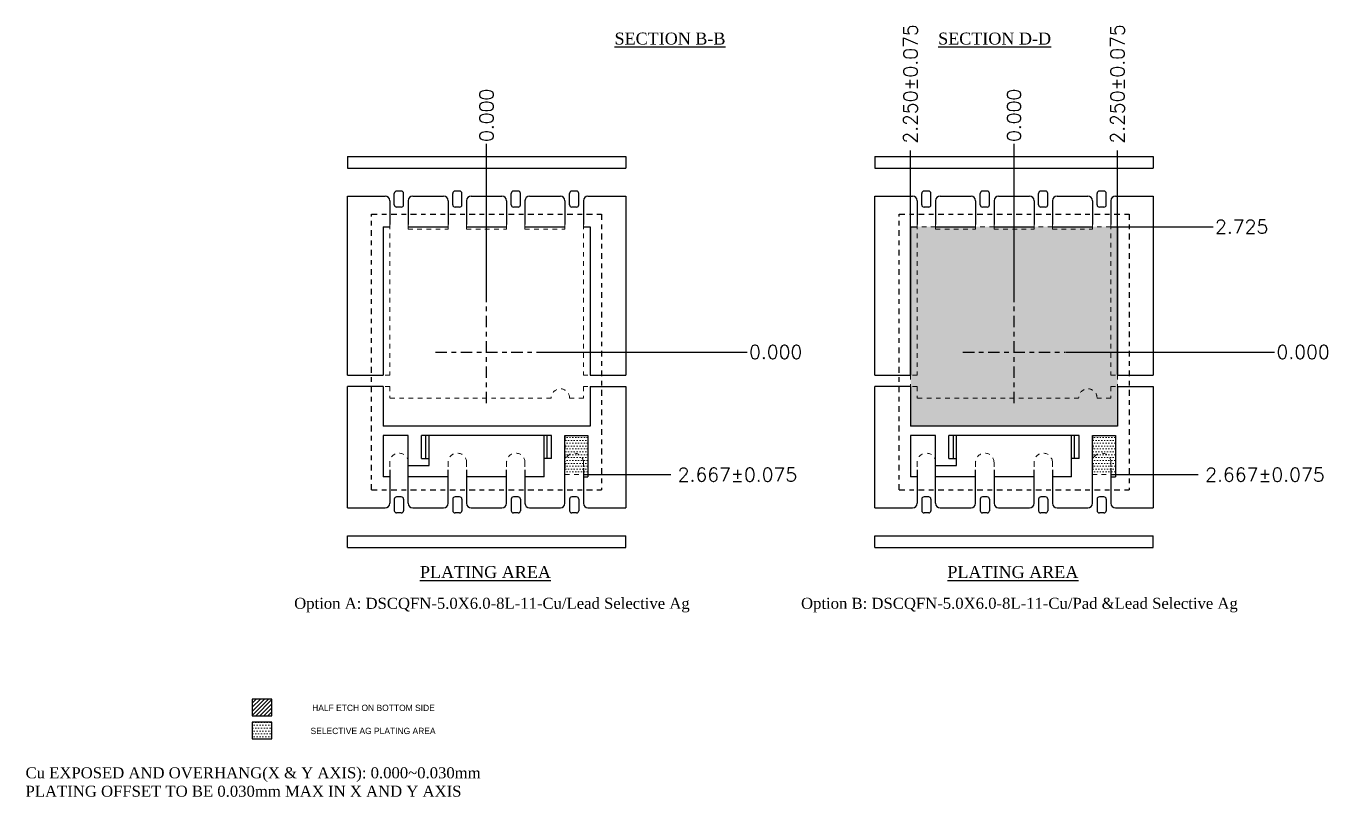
# Model space of a CAD drawing. Header units: inches. Extents: x 60 to 88.3, y -86.4 to -53.4.
# Drawn here: x 59.97 to 88.27, y -86.39 to -69.63 of the extents above; entities that cross this region are included whole.
import ezdxf
from ezdxf.enums import TextEntityAlignment as Align

# ---------------------------------------------------------------- set-up
doc = ezdxf.new("R2010")
doc.units = ezdxf.units.IN
doc.header["$LTSCALE"] = 0.1
doc.header["$MEASUREMENT"] = 0
doc.linetypes.add('CENTER', pattern=[2, 1.25, -0.25, 0.25, -0.25])
doc.linetypes.add('HIDDEN', pattern=[0.375, 0.25, -0.125])
doc.layers.add('1D', color=4, linetype='Continuous', lineweight=9)
doc.layers.add('P-L', color=7, linetype='HIDDEN', lineweight=13)
for name, color, linetype in [('2', 7, 'Continuous'), ('3', 7, 'Continuous'), ('3D', 4, 'Continuous'), ('4D', 4, 'Continuous'), ('PKG-OUT', 3, 'HIDDEN')]:
    doc.layers.add(name, color=color, linetype=linetype)
doc.styles.add('TEXT-1', font='simplex.shx')
doc.dimstyles.new('複本 DM-1-1', dxfattribs={"dimtxt": 0.3, "dimasz": 0.1, "dimexe": 0.025, "dimexo": 0.01, "dimgap": 0.02, "dimtad": 0, "dimdec": 3, "dimzin": 0, "dimdsep": 46, "dimtxsty": 'TEXT-1', "dimcen": 0.04, "dimclrd": 256, "dimclre": 256, "dimclrt": 256, "dimadec": 0, "dimazin": 0, "dimtfac": 1, "dimtdec": 3, "dimtofl": 0, "dimtmove": 0, "dimatfit": 0, "dimfxl": 1, "dimtolj": 1, "dimtzin": 0, "dimarcsym": 0})

# ---------------------------------------------------------------- blocks, each defined once
blk = doc.blocks.new('*D38')
at = {"layer": '1D', "lineweight": -2, "transparency": 16777216}
blk.add_line((-1545.351, 503.64), (-1545.351, 507.044), dxfattribs=at)
at = {"layer": 'Defpoints', "color": 0, "transparency": 16777216}
for p in [(-1545.351, 507.044), (-1545.351, 503.63), (-1545.351, 502.517)]:
    blk.add_point(p, dxfattribs=at)
at = {"layer": '1D', "transparency": 16777216, "insert": (-1545.351, 507.664), "char_height": 0.3, "attachment_point": 5, "rotation": 90, "style": 'TEXT-1'}
blk.add_mtext('\\A1;0.000', dxfattribs=at)
blk = doc.blocks.new('*D4')
at = {"layer": '1D', "lineweight": -2, "transparency": 16777216}
blk.add_line((-1544.228, 502.517), (-1539.686, 502.517), dxfattribs=at)
at = {"layer": 'Defpoints', "color": 0, "transparency": 16777216}
for p in [(-1545.351, 502.517), (-1544.238, 502.517), (-1539.686, 502.517)]:
    blk.add_point(p, dxfattribs=at)
at = {"layer": '1D', "transparency": 16777216, "insert": (-1539.066, 502.517), "char_height": 0.3, "attachment_point": 5, "style": 'TEXT-1'}
blk.add_mtext('\\A1;0.000', dxfattribs=at)
blk = doc.blocks.new('*D5')
at = {"layer": '1D', "lineweight": -2, "transparency": 16777216}
for p, q in [((-1543.236, 499.851), (-1541.746, 499.851)), ((-1541.746, 499.851), (-1541.546, 499.851)), ((-1541.546, 499.851), (-1541.346, 499.851))]:
    blk.add_line(p, q, dxfattribs=at)
at = {"layer": 'Defpoints', "color": 0, "transparency": 16777216}
for p in [(-1545.351, 502.517), (-1543.246, 499.851), (-1541.346, 499.851)]:
    blk.add_point(p, dxfattribs=at)
at = {"layer": '1D', "transparency": 16777216, "insert": (-1539.897, 499.851), "char_height": 0.3, "attachment_point": 5, "style": 'TEXT-1'}
blk.add_mtext('\\A1;2.667%%p0.075', dxfattribs=at)
blk = doc.blocks.new('*D52')
at = {"layer": '1D', "lineweight": -2, "transparency": 16777216}
blk.add_line((-1533.885, 503.64), (-1533.885, 507.044), dxfattribs=at)
at = {"layer": 'Defpoints', "color": 0, "transparency": 16777216}
for p in [(-1533.885, 507.044), (-1533.885, 503.63), (-1533.885, 502.517)]:
    blk.add_point(p, dxfattribs=at)
at = {"layer": '1D', "transparency": 16777216, "insert": (-1533.885, 507.664), "char_height": 0.3, "attachment_point": 5, "rotation": 90, "style": 'TEXT-1'}
blk.add_mtext('\\A1;0.000', dxfattribs=at)
blk = doc.blocks.new('*D6')
at = {"layer": '1D', "lineweight": -2, "transparency": 16777216}
blk.add_line((-1532.762, 502.517), (-1528.22, 502.517), dxfattribs=at)
at = {"layer": 'Defpoints', "color": 0, "transparency": 16777216}
for p in [(-1533.885, 502.517), (-1532.772, 502.517), (-1528.22, 502.517)]:
    blk.add_point(p, dxfattribs=at)
at = {"layer": '1D', "transparency": 16777216, "insert": (-1527.6, 502.517), "char_height": 0.3, "attachment_point": 5, "style": 'TEXT-1'}
blk.add_mtext('\\A1;0.000', dxfattribs=at)
blk = doc.blocks.new('*D7')
at = {"layer": '1D', "lineweight": -2, "transparency": 16777216}
for p, q in [((-1531.77, 499.851), (-1530.28, 499.851)), ((-1530.28, 499.851), (-1530.08, 499.851)), ((-1530.08, 499.851), (-1529.88, 499.851))]:
    blk.add_line(p, q, dxfattribs=at)
at = {"layer": 'Defpoints', "color": 0, "transparency": 16777216}
for p in [(-1533.885, 502.517), (-1531.78, 499.851), (-1529.88, 499.851)]:
    blk.add_point(p, dxfattribs=at)
at = {"layer": '1D', "transparency": 16777216, "insert": (-1528.431, 499.851), "char_height": 0.3, "attachment_point": 5, "style": 'TEXT-1'}
blk.add_mtext('\\A1;2.667%%p0.075', dxfattribs=at)
blk = doc.blocks.new('*D8')
at = {"layer": '1D', "lineweight": -2, "transparency": 16777216}
blk.add_line((-1531.77, 505.242), (-1529.557, 505.242), dxfattribs=at)
at = {"layer": 'Defpoints', "color": 0, "transparency": 16777216}
for p in [(-1531.78, 505.242), (-1529.557, 505.242), (-1533.885, 502.517)]:
    blk.add_point(p, dxfattribs=at)
at = {"layer": '1D', "transparency": 16777216, "insert": (-1528.937, 505.242), "char_height": 0.3, "attachment_point": 5, "style": 'TEXT-1'}
blk.add_mtext('\\A1;2.725', dxfattribs=at)
blk = doc.blocks.new('*D53')
at = {"layer": '1D', "lineweight": -2, "transparency": 16777216}
blk.add_line((-1536.135, 502.027), (-1536.135, 506.897), dxfattribs=at)
at = {"layer": 'Defpoints', "color": 0, "transparency": 16777216}
for p in [(-1536.135, 506.897), (-1533.885, 502.517), (-1536.135, 502.017)]:
    blk.add_point(p, dxfattribs=at)
at = {"layer": '1D', "transparency": 16777216, "insert": (-1536.135, 508.346), "char_height": 0.3, "attachment_point": 5, "rotation": 90, "style": 'TEXT-1'}
blk.add_mtext('\\A1;2.250%%p0.075', dxfattribs=at)
blk = doc.blocks.new('*D9')
at = {"layer": '1D', "lineweight": -2, "transparency": 16777216}
blk.add_line((-1531.635, 502.027), (-1531.635, 506.897), dxfattribs=at)
at = {"layer": 'Defpoints', "color": 0, "transparency": 16777216}
for p in [(-1531.635, 506.897), (-1533.885, 502.517), (-1531.635, 502.017)]:
    blk.add_point(p, dxfattribs=at)
at = {"layer": '1D', "transparency": 16777216, "insert": (-1531.635, 508.346), "char_height": 0.3, "attachment_point": 5, "rotation": 90, "style": 'TEXT-1'}
blk.add_mtext('\\A1;2.250%%p0.075', dxfattribs=at)

msp = doc.modelspace()

# ---------------------------------------------------------------- hatches: boundary and pattern name
at = {"layer": '1D'}
h = msp.add_hatch(dxfattribs=at)
h.set_pattern_fill('DOTS', color=256, style=0)
h.set_pattern_definition([(0, (-2597.229335, 158.90807), (0.03125, 0.0625), [0, -0.0625])])
h.paths.add_polyline_path([(79.3441, -73.9897), (79.1991, -73.9897), (79.1991, -77.2147), (79.3441, -77.2147)], flags=17)
h.paths.add_polyline_path([(83.5541, -73.9897), (83.1541, -73.9897), (83.1541, -74.0397), (82.2841, -74.0397), (82.2841, -73.9897), (81.8841, -73.9897), (81.8841, -74.0397), (81.0141, -74.0397), (81.0141, -73.9897), (80.6141, -73.9897), (80.6141, -74.0397), (79.7441, -74.0397), (79.7441, -73.9897), (79.3441, -73.9897), (79.3441, -77.2147), (79.1991, -77.2147), (79.1991, -77.4647), (79.3441, -77.4647), (79.3441, -77.7147), (82.8541, -77.7147, -1.0000365), (83.2541, -77.7147), (83.5541, -77.7147), (83.5541, -77.4647), (83.6991, -77.4647), (83.6991, -77.2147), (83.5541, -77.2147)])
h.paths.add_polyline_path([(80.6141, -73.9897), (79.7441, -73.9897), (79.7441, -74.0397), (80.6141, -74.0397)], flags=17)
h.paths.add_polyline_path([(81.8841, -73.9897), (81.0141, -73.9897), (81.0141, -74.0397), (81.8841, -74.0397)], flags=17)
h.paths.add_polyline_path([(83.1541, -73.9897), (82.2841, -73.9897), (82.2841, -74.0397), (83.1541, -74.0397)])
h.paths.add_polyline_path([(83.6991, -73.9897), (83.5541, -73.9897), (83.5541, -77.2147), (83.6991, -77.2147), (83.6991, -77.2147)])
h.paths.add_polyline_path([(83.6991, -77.4647), (83.5541, -77.4647), (83.5541, -77.7147), (83.2541, -77.7147, 1.0000365), (82.8541, -77.7147), (79.3441, -77.7147), (79.3441, -77.4647), (79.1991, -77.4647), (79.1991, -78.3297), (83.6991, -78.3297)])
h = msp.add_hatch(dxfattribs=at)
h.set_pattern_fill('DOTS', color=256, style=0)
h.set_pattern_definition([(0, (-2601.26571, 160.05184), (0.03125, 0.0625), [0, -0.0625])])
h.paths.add_polyline_path([(72.088, -79.1147), (72.088, -79.2436), (72.088, -79.3814), (72.188, -79.3814), (72.188, -78.5298), (71.688, -78.5298), (71.688, -79.1147, -1)])
h.paths.add_polyline_path([(71.688, -79.1147), (71.688, -79.3814), (72.088, -79.3814), (72.088, -79.2436), (72.088, -79.1147, 1)], flags=17)
h = msp.add_hatch(dxfattribs=at)
h.set_pattern_fill('DOTS', color=256, style=0)
h.set_pattern_definition([(0, (-2589.799546, 160.05184), (0.03125, 0.0625), [0, -0.0625])])
h.paths.add_polyline_path([(83.5541, -79.1147), (83.5541, -79.2436), (83.5541, -79.3814), (83.6541, -79.3814), (83.6541, -78.5298), (83.1541, -78.5298), (83.1541, -79.1147, -1)])
h.paths.add_polyline_path([(83.1541, -79.1147), (83.1541, -79.3814), (83.5541, -79.3814), (83.5541, -79.2436), (83.5541, -79.1147, 1)], flags=17)
at = {"layer": '1D', "lineweight": 5}
h = msp.add_hatch(dxfattribs=at)
h.set_pattern_fill('ANSI31', color=256, scale=0.5, style=0)
h.set_pattern_definition([(45, (70.465194, -77.270784), (-0.04419417, 0.04419417), [])])
h.paths.add_polyline_path([(65.3182, -84.2615), (64.8871, -84.2615), (64.8871, -84.6279), (65.3182, -84.6279)])
at = {"layer": '1D'}
h = msp.add_hatch(dxfattribs=at)
h.set_pattern_fill('DOTS', color=256, style=0)
h.set_pattern_definition([(0, (70.465194, -74.768966), (0.03125, 0.0625), [0, -0.0625])])
h.paths.add_polyline_path([(65.3182, -84.7624), (64.8871, -84.7624), (64.8871, -85.1288), (65.3182, -85.1288)])

# ---------------------------------------------------------------- linework, layer by layer
at = {"layer": '2'}
for p, q in [((64.8871, -84.2615), (64.8871, -84.6279)), ((65.3182, -84.2615), (64.8871, -84.2615)), ((65.3182, -84.6279), (65.3182, -84.2615)), ((64.8871, -84.6279), (65.3182, -84.6279)), ((64.8871, -84.7624), (64.8871, -85.1288)), ((65.3182, -84.7624), (64.8871, -84.7624)), ((65.3182, -85.1288), (65.3182, -84.7624)), ((64.8871, -85.1288), (65.3182, -85.1288))]:
    msp.add_line(p, q, dxfattribs=at)
at = {"layer": '3'}
for p, q in [((66.958, -72.4647), (73.008, -72.4647)), ((66.958, -72.4647), (66.958, -72.7147)), ((66.958, -72.7147), (73.008, -72.7147)), ((73.008, -72.4647), (73.008, -72.7147)), ((78.4241, -72.4647), (84.4741, -72.4647)), ((78.4241, -72.4647), (78.4241, -72.7147)), ((78.4241, -72.7147), (84.4741, -72.7147)), ((84.4741, -72.4647), (84.4741, -72.7147)), ((67.978, -73.5147), (67.978, -73.2647)), ((68.128, -73.2147), (68.028, -73.2147)), ((68.178, -73.5147), (68.178, -73.2647)), ((69.248, -73.5147), (69.248, -73.2647)), ((69.398, -73.2147), (69.298, -73.2147)), ((69.448, -73.5147), (69.448, -73.2647)), ((70.518, -73.5147), (70.518, -73.2647)), ((70.668, -73.2147), (70.568, -73.2147)), ((70.718, -73.5147), (70.718, -73.2647)), ((71.788, -73.5147), (71.788, -73.2647)), ((71.938, -73.2147), (71.838, -73.2147)), ((71.988, -73.5147), (71.988, -73.2647)), ((79.4441, -73.5147), (79.4441, -73.2647)), ((79.5941, -73.2147), (79.4941, -73.2147)), ((79.6441, -73.5147), (79.6441, -73.2647)), ((80.7141, -73.5147), (80.7141, -73.2647)), ((80.8641, -73.2147), (80.7641, -73.2147)), ((80.9141, -73.5147), (80.9141, -73.2647)), ((81.9841, -73.5147), (81.9841, -73.2647)), ((82.1341, -73.2147), (82.0341, -73.2147)), ((82.1841, -73.5147), (82.1841, -73.2647)), ((83.2541, -73.5147), (83.2541, -73.2647)), ((83.4041, -73.2147), (83.3041, -73.2147)), ((83.4541, -73.5147), (83.4541, -73.2647)), ((66.958, -77.2147), (66.958, -73.3247)), ((66.958, -73.3247), (67.778, -73.3247)), ((67.878, -73.4247), (67.878, -73.9397)), ((68.128, -73.5647), (68.028, -73.5647)), ((68.278, -73.4247), (68.278, -73.9397)), ((68.378, -73.3247), (69.048, -73.3247)), ((69.148, -73.4247), (69.148, -73.9397)), ((69.398, -73.5647), (69.298, -73.5647)), ((69.548, -73.4247), (69.548, -73.9397)), ((69.648, -73.3247), (70.318, -73.3247)), ((70.418, -73.4247), (70.418, -73.9397)), ((70.668, -73.5647), (70.568, -73.5647)), ((70.818, -73.4247), (70.818, -73.9397)), ((70.918, -73.3247), (71.588, -73.3247)), ((71.688, -73.4247), (71.688, -73.9397)), ((71.938, -73.5647), (71.838, -73.5647)), ((72.088, -73.4247), (72.088, -73.9397)), ((72.188, -73.3247), (73.008, -73.3247)), ((73.008, -73.3247), (73.008, -77.2147)), ((78.4241, -77.2147), (78.4241, -73.3247)), ((78.4241, -73.3247), (79.2441, -73.3247)), ((79.3441, -73.4247), (79.3441, -73.9397)), ((79.5941, -73.5647), (79.4941, -73.5647)), ((79.7441, -73.4247), (79.7441, -73.9397)), ((79.8441, -73.3247), (80.5141, -73.3247)), ((80.6141, -73.4247), (80.6141, -73.9397)), ((80.8641, -73.5647), (80.7641, -73.5647)), ((81.0141, -73.4247), (81.0141, -73.9397)), ((81.1141, -73.3247), (81.7841, -73.3247)), ((81.8841, -73.4247), (81.8841, -73.9397)), ((82.1341, -73.5647), (82.0341, -73.5647)), ((82.2841, -73.4247), (82.2841, -73.9397)), ((82.3841, -73.3247), (83.0541, -73.3247)), ((83.1541, -73.4247), (83.1541, -73.9397)), ((83.4041, -73.5647), (83.3041, -73.5647)), ((83.5541, -73.4247), (83.5541, -73.9397)), ((83.6541, -73.3247), (84.4741, -73.3247)), ((84.4741, -73.3247), (84.4741, -77.2147)), ((67.733, -73.9897), (67.733, -77.2147)), ((67.733, -73.9897), (67.878, -73.9897)), ((68.278, -73.9897), (69.148, -73.9897)), ((69.548, -73.9897), (70.418, -73.9897)), ((70.818, -73.9897), (71.688, -73.9897)), ((72.088, -73.9897), (72.233, -73.9897)), ((72.233, -73.9897), (72.233, -77.2147)), ((79.1991, -73.9897), (79.1991, -77.2147)), ((79.1991, -73.9897), (79.3441, -73.9897)), ((79.7441, -73.9897), (80.6141, -73.9897)), ((81.0141, -73.9897), (81.8841, -73.9897)), ((82.2841, -73.9897), (83.1541, -73.9897)), ((83.5541, -73.9897), (83.6991, -73.9897)), ((83.6991, -73.9897), (83.6991, -77.2147)), ((66.958, -77.2147), (67.733, -77.2147)), ((72.233, -77.2147), (73.008, -77.2147)), ((78.4241, -77.2147), (79.1991, -77.2147)), ((83.6991, -77.2147), (84.4741, -77.2147)), ((66.958, -80.1047), (66.958, -77.4647)), ((67.733, -77.4647), (66.958, -77.4647)), ((67.733, -77.4647), (67.733, -78.3297)), ((72.233, -77.4647), (73.008, -77.4647)), ((72.233, -77.4647), (72.233, -78.3297)), ((73.008, -77.4647), (73.008, -80.1047)), ((78.4241, -80.1047), (78.4241, -77.4647)), ((79.1991, -77.4647), (78.4241, -77.4647)), ((79.1991, -77.4647), (79.1991, -78.3297)), ((83.6991, -77.4647), (84.4741, -77.4647)), ((83.6991, -77.4647), (83.6991, -78.3297)), ((84.4741, -77.4647), (84.4741, -80.1047)), ((72.233, -78.3297), (67.733, -78.3297)), ((83.6991, -78.3297), (79.1991, -78.3297)), ((68.278, -78.5298), (67.733, -78.5298)), ((67.733, -78.5298), (67.733, -79.4298)), ((68.278, -80.0047), (68.278, -78.5298)), ((71.398, -78.5298), (68.5679, -78.5298)), ((68.5679, -79.0298), (68.5679, -78.5298)), ((68.666, -79.0298), (68.666, -78.5298)), ((68.733, -79.1798), (68.733, -78.5298)), ((71.233, -79.4298), (71.233, -78.5298)), ((71.3, -79.0298), (71.3, -78.5298)), ((71.398, -79.0298), (71.398, -78.5298)), ((71.688, -78.5298), (72.188, -78.5298)), ((71.688, -80.0047), (71.688, -78.5298)), ((71.688, -80.0047), (71.688, -78.5298)), ((71.688, -78.5298), (72.188, -78.5298)), ((72.188, -78.5298), (72.188, -79.2798)), ((72.188, -78.5298), (72.188, -79.4298)), ((79.7441, -78.5298), (79.1991, -78.5298)), ((79.1991, -78.5298), (79.1991, -79.4298)), ((79.7441, -80.0047), (79.7441, -78.5298)), ((82.8642, -78.5298), (80.0341, -78.5298)), ((80.0341, -79.0298), (80.0341, -78.5298)), ((80.1321, -79.0298), (80.1321, -78.5298)), ((80.1991, -79.1798), (80.1991, -78.5298)), ((82.6991, -79.4298), (82.6991, -78.5298)), ((82.7661, -79.0298), (82.7661, -78.5298)), ((82.8642, -79.0298), (82.8642, -78.5298)), ((83.1541, -78.5298), (83.6541, -78.5298)), ((83.1541, -80.0047), (83.1541, -78.5298)), ((83.1541, -80.0047), (83.1541, -78.5298)), ((83.1541, -78.5298), (83.6541, -78.5298)), ((83.6541, -78.5298), (83.6541, -79.2798)), ((83.6541, -78.5298), (83.6541, -79.4298)), ((68.278, -79.1798), (68.733, -79.1798)), ((68.5679, -79.0298), (68.733, -79.0298)), ((71.398, -79.0298), (71.233, -79.0298)), ((72.088, -79.2436), (72.088, -80.0047)), ((79.7441, -79.1798), (80.1991, -79.1798)), ((80.0341, -79.0298), (80.1991, -79.0298)), ((82.8642, -79.0298), (82.6991, -79.0298)), ((83.5541, -79.2436), (83.5541, -80.0047)), ((67.878, -79.4298), (67.733, -79.4298)), ((67.878, -79.2798), (67.878, -80.0047)), ((68.278, -80.0047), (68.278, -79.2798)), ((69.148, -79.4298), (68.278, -79.4298)), ((69.148, -80.0047), (69.148, -79.2798)), ((69.548, -79.2798), (69.548, -80.0047)), ((70.418, -79.4298), (69.548, -79.4298)), ((70.418, -80.0047), (70.418, -79.2798)), ((70.818, -79.2798), (70.818, -80.0047)), ((71.233, -79.4298), (70.818, -79.4298)), ((72.088, -79.4298), (72.188, -79.4298)), ((79.3441, -79.4298), (79.1991, -79.4298)), ((79.3441, -79.2798), (79.3441, -80.0047)), ((79.7441, -80.0047), (79.7441, -79.2798)), ((80.6141, -79.4298), (79.7441, -79.4298)), ((80.6141, -80.0047), (80.6141, -79.2798)), ((81.0141, -79.2798), (81.0141, -80.0047)), ((81.8841, -79.4298), (81.0141, -79.4298)), ((81.8841, -80.0047), (81.8841, -79.2798)), ((82.2841, -79.2798), (82.2841, -80.0047)), ((82.6991, -79.4298), (82.2841, -79.4298)), ((83.5541, -79.4298), (83.6541, -79.4298)), ((67.978, -79.9147), (67.978, -80.1647)), ((68.128, -79.8647), (68.028, -79.8647)), ((68.178, -79.9147), (68.178, -80.1647)), ((69.248, -79.9147), (69.248, -80.1647)), ((69.398, -79.8647), (69.298, -79.8647)), ((69.448, -79.9147), (69.448, -80.1647)), ((70.518, -79.9147), (70.518, -80.1647)), ((70.668, -79.8647), (70.568, -79.8647)), ((70.718, -79.9147), (70.718, -80.1647)), ((71.788, -79.9147), (71.788, -80.1647)), ((71.938, -79.8647), (71.838, -79.8647)), ((71.988, -79.9147), (71.988, -80.1647)), ((79.4441, -79.9147), (79.4441, -80.1647)), ((79.5941, -79.8647), (79.4941, -79.8647)), ((79.6441, -79.9147), (79.6441, -80.1647)), ((80.7141, -79.9147), (80.7141, -80.1647)), ((80.8641, -79.8647), (80.7641, -79.8647)), ((80.9141, -79.9147), (80.9141, -80.1647)), ((81.9841, -79.9147), (81.9841, -80.1647)), ((82.1341, -79.8647), (82.0341, -79.8647)), ((82.1841, -79.9147), (82.1841, -80.1647)), ((83.2541, -79.9147), (83.2541, -80.1647)), ((83.4041, -79.8647), (83.3041, -79.8647)), ((83.4541, -79.9147), (83.4541, -80.1647)), ((66.958, -80.1047), (67.778, -80.1047)), ((68.128, -80.2147), (68.028, -80.2147)), ((68.378, -80.1047), (69.048, -80.1047)), ((69.398, -80.2147), (69.298, -80.2147)), ((69.648, -80.1047), (70.318, -80.1047)), ((70.668, -80.2147), (70.568, -80.2147)), ((70.918, -80.1047), (71.588, -80.1047)), ((71.938, -80.2147), (71.838, -80.2147)), ((72.188, -80.1047), (73.008, -80.1047)), ((78.4241, -80.1047), (79.2441, -80.1047)), ((79.5941, -80.2147), (79.4941, -80.2147)), ((79.8441, -80.1047), (80.5141, -80.1047)), ((80.8641, -80.2147), (80.7641, -80.2147)), ((81.1141, -80.1047), (81.7841, -80.1047)), ((82.1341, -80.2147), (82.0341, -80.2147)), ((82.3841, -80.1047), (83.0541, -80.1047)), ((83.4041, -80.2147), (83.3041, -80.2147)), ((83.6541, -80.1047), (84.4741, -80.1047)), ((66.958, -80.7147), (73.008, -80.7147)), ((66.958, -80.9647), (66.958, -80.7147)), ((73.008, -80.9647), (73.008, -80.7147)), ((78.4241, -80.7147), (84.4741, -80.7147)), ((78.4241, -80.9647), (78.4241, -80.7147)), ((84.4741, -80.9647), (84.4741, -80.7147)), ((66.958, -80.9647), (73.008, -80.9647)), ((78.4241, -80.9647), (84.4741, -80.9647))]:
    msp.add_line(p, q, dxfattribs=at)
for centre, radius, start, end in [((68.028, -73.2647), 0.05, 90, 180), ((68.128, -73.2647), 0.05, 0, 90), ((69.298, -73.2647), 0.05, 90, 180), ((69.398, -73.2647), 0.05, 0, 90), ((70.568, -73.2647), 0.05, 90, 180), ((70.668, -73.2647), 0.05, 0, 90), ((71.838, -73.2647), 0.05, 90, 180), ((71.938, -73.2647), 0.05, 0, 90), ((79.4941, -73.2647), 0.05, 90, 180), ((79.5941, -73.2647), 0.05, 0, 90), ((80.7641, -73.2647), 0.05, 90, 180), ((80.8641, -73.2647), 0.05, 0, 90), ((82.0341, -73.2647), 0.05, 90, 180), ((82.1341, -73.2647), 0.05, 0, 90), ((83.3041, -73.2647), 0.05, 90, 180), ((83.4041, -73.2647), 0.05, 0, 90), ((67.778, -73.4247), 0.1, 0, 90), ((68.028, -73.5147), 0.05, 180, 270), ((68.128, -73.5147), 0.05, 270, 0), ((68.378, -73.4247), 0.1, 90, 180), ((69.048, -73.4247), 0.1, 0, 90), ((69.298, -73.5147), 0.05, 180, 270), ((69.398, -73.5147), 0.05, 270, 0), ((69.648, -73.4247), 0.1, 90, 180), ((70.318, -73.4247), 0.1, 0, 90), ((70.568, -73.5147), 0.05, 180, 270), ((70.668, -73.5147), 0.05, 270, 0), ((70.918, -73.4247), 0.1, 90, 180), ((71.588, -73.4247), 0.1, 0.00002, 90), ((71.838, -73.5147), 0.05, 180, 270), ((71.938, -73.5147), 0.05, 270, 0), ((72.188, -73.4247), 0.1, 90, 180), ((79.2441, -73.4247), 0.1, 0, 90), ((79.4941, -73.5147), 0.05, 180, 270), ((79.5941, -73.5147), 0.05, 270, 0), ((79.8441, -73.4247), 0.1, 90, 180), ((80.5141, -73.4247), 0.1, 0, 90), ((80.7641, -73.5147), 0.05, 180, 270), ((80.8641, -73.5147), 0.05, 270, 0), ((81.1141, -73.4247), 0.1, 90, 180), ((81.7841, -73.4247), 0.1, 0, 90), ((82.0341, -73.5147), 0.05, 180, 270), ((82.1341, -73.5147), 0.05, 270, 0), ((82.3841, -73.4247), 0.1, 90, 180), ((83.0541, -73.4247), 0.1, 0.00002, 90), ((83.3041, -73.5147), 0.05, 180, 270), ((83.4041, -73.5147), 0.05, 270, 0), ((83.6541, -73.4247), 0.1, 90, 180), ((67.778, -80.0047), 0.1, 270, 0), ((68.028, -79.9147), 0.05, 90, 180), ((68.128, -79.9147), 0.05, 0, 90), ((68.378, -80.0047), 0.1, 180, 270), ((69.048, -80.0047), 0.1, 270, 0), ((69.298, -79.9147), 0.05, 90, 180), ((69.398, -79.9147), 0.05, 0, 90), ((69.648, -80.0047), 0.1, 180, 270), ((70.318, -80.0047), 0.1, 270, 360), ((70.568, -79.9147), 0.05, 90, 180), ((70.668, -79.9147), 0.05, 0, 90), ((70.918, -80.0047), 0.1, 180, 270), ((71.588, -80.0047), 0.1, 270, 0), ((71.838, -79.9147), 0.05, 90, 180), ((71.938, -79.9147), 0.05, 0, 90), ((72.188, -80.0047), 0.1, 180, 270), ((79.2441, -80.0047), 0.1, 270, 0), ((79.4941, -79.9147), 0.05, 90, 180), ((79.5941, -79.9147), 0.05, 0, 90), ((79.8441, -80.0047), 0.1, 180, 270), ((80.5141, -80.0047), 0.1, 270, 0), ((80.7641, -79.9147), 0.05, 90, 180), ((80.8641, -79.9147), 0.05, 0, 90), ((81.1141, -80.0047), 0.1, 180, 270), ((81.7841, -80.0047), 0.1, 270, 360), ((82.0341, -79.9147), 0.05, 90, 180), ((82.1341, -79.9147), 0.05, 0, 90), ((82.3841, -80.0047), 0.1, 180, 270), ((83.0541, -80.0047), 0.1, 270, 0), ((83.3041, -79.9147), 0.05, 90, 180), ((83.4041, -79.9147), 0.05, 0, 90), ((83.6541, -80.0047), 0.1, 180, 270), ((68.028, -80.1647), 0.05, 180, 270), ((68.128, -80.1647), 0.05, 270, 0), ((69.298, -80.1647), 0.05, 180, 270), ((69.398, -80.1647), 0.05, 270, 0), ((70.568, -80.1647), 0.05, 180, 270), ((70.668, -80.1647), 0.05, 270, 0), ((71.838, -80.1647), 0.05, 180, 270), ((71.938, -80.1647), 0.05, 270, 0), ((79.4941, -80.1647), 0.05, 180, 270), ((79.5941, -80.1647), 0.05, 270, 0), ((80.7641, -80.1647), 0.05, 180, 270), ((80.8641, -80.1647), 0.05, 270, 0), ((82.0341, -80.1647), 0.05, 180, 270), ((82.1341, -80.1647), 0.05, 270, 0), ((83.3041, -80.1647), 0.05, 180, 270), ((83.4041, -80.1647), 0.05, 270, 0)]:
    msp.add_arc(centre, radius, start, end, dxfattribs=at)
at = {"layer": '3D', "color": 2, "linetype": 'CENTER'}
for p, q in [((67.483, -79.7147), (67.483, -73.7147)), ((67.483, -73.7147), (72.483, -73.7147)), ((72.483, -73.7147), (72.483, -79.7147)), ((78.9491, -79.7147), (78.9491, -73.7147)), ((78.9491, -73.7147), (83.9491, -73.7147)), ((83.9491, -73.7147), (83.9491, -79.7147)), ((67.483, -79.7147), (72.483, -79.7147)), ((78.9491, -79.7147), (83.9491, -79.7147))]:
    msp.add_line(p, q, dxfattribs=at)
at = {"layer": '3D', "color": 1, "linetype": 'CENTER', "ltscale": 2}
for p, q in [((69.983, -77.8275), (69.983, -75.6019)), ((81.4491, -77.8275), (81.4491, -75.6019)), ((68.8702, -76.7147), (71.0957, -76.7147)), ((80.3364, -76.7147), (82.5619, -76.7147))]:
    msp.add_line(p, q, dxfattribs=at)
at = {"layer": 'P-L', "ltscale": 4}
for p, q in [((67.878, -73.9397), (67.878, -77.2147)), ((68.278, -73.9397), (68.278, -74.0397)), ((68.278, -74.0397), (69.148, -74.0397)), ((69.148, -73.9397), (69.148, -74.0397)), ((69.548, -73.9397), (69.548, -74.0397)), ((69.548, -74.0397), (70.418, -74.0397)), ((70.418, -73.9397), (70.418, -74.0397)), ((70.818, -73.9397), (70.818, -74.0397)), ((70.818, -74.0397), (71.688, -74.0397)), ((71.688, -73.9397), (71.688, -74.0397)), ((72.088, -73.9397), (72.088, -77.2147)), ((79.3441, -73.9397), (79.3441, -77.2147)), ((79.7441, -73.9397), (79.7441, -74.0397)), ((79.7441, -74.0397), (80.6141, -74.0397)), ((80.6141, -73.9397), (80.6141, -74.0397)), ((81.0141, -73.9397), (81.0141, -74.0397)), ((81.0141, -74.0397), (81.8841, -74.0397)), ((81.8841, -73.9397), (81.8841, -74.0397)), ((82.2841, -73.9397), (82.2841, -74.0397)), ((82.2841, -74.0397), (83.1541, -74.0397)), ((83.1541, -73.9397), (83.1541, -74.0397)), ((83.5541, -73.9397), (83.5541, -77.2147)), ((67.878, -77.2147), (67.733, -77.2147)), ((72.088, -77.2147), (72.233, -77.2147)), ((79.3441, -77.2147), (79.1991, -77.2147)), ((83.5541, -77.2147), (83.6991, -77.2147)), ((67.878, -77.4647), (67.733, -77.4647)), ((67.878, -77.4647), (67.878, -77.7147)), ((72.088, -77.4647), (72.233, -77.4647)), ((72.088, -77.4647), (72.088, -77.7147)), ((79.3441, -77.4647), (79.1991, -77.4647)), ((79.3441, -77.4647), (79.3441, -77.7147)), ((83.5541, -77.4647), (83.6991, -77.4647)), ((83.5541, -77.4647), (83.5541, -77.7147)), ((71.388, -77.7147), (67.878, -77.7147)), ((72.088, -77.7147), (71.788, -77.7147)), ((82.8541, -77.7147), (79.3441, -77.7147)), ((83.5541, -77.7147), (83.2541, -77.7147)), ((67.878, -79.1147), (67.878, -79.2798)), ((68.278, -79.1147), (68.278, -79.2798)), ((69.148, -79.1147), (69.148, -79.2798)), ((69.548, -79.1147), (69.548, -79.2798)), ((70.418, -79.1147), (70.418, -79.2798)), ((70.818, -79.1147), (70.818, -79.2798)), ((72.088, -79.1147), (72.088, -79.2436)), ((79.3441, -79.1147), (79.3441, -79.2798)), ((79.7441, -79.1147), (79.7441, -79.2798)), ((80.6141, -79.1147), (80.6141, -79.2798)), ((81.0141, -79.1147), (81.0141, -79.2798)), ((81.8841, -79.1147), (81.8841, -79.2798)), ((82.2841, -79.1147), (82.2841, -79.2798)), ((83.5541, -79.1147), (83.5541, -79.2436))]:
    msp.add_line(p, q, dxfattribs=at)
at = {"layer": 'P-L', "color": 4, "ltscale": 4}
for p, q in [((79.7441, -73.9897), (79.3441, -73.9897)), ((81.0141, -73.9897), (80.6141, -73.9897)), ((82.2841, -73.9897), (81.8841, -73.9897)), ((83.5541, -73.9897), (83.1541, -73.9897)), ((79.1991, -77.2147), (79.1991, -77.4647)), ((83.6991, -77.2147), (83.6991, -77.4647)), ((71.688, -78.5298), (72.188, -78.5298)), ((71.688, -79.3814), (71.688, -78.5298)), ((72.188, -78.5298), (72.188, -79.2798)), ((83.1541, -78.5298), (83.6541, -78.5298)), ((83.1541, -79.3814), (83.1541, -78.5298)), ((83.6541, -78.5298), (83.6541, -79.2798)), ((72.188, -79.3814), (71.688, -79.3814)), ((83.6541, -79.3814), (83.1541, -79.3814))]:
    msp.add_line(p, q, dxfattribs=at)
at = {"layer": 'P-L', "ltscale": 4}
for centre, start, end in [((71.588, -77.7147), 359.9978, 180.00198), ((83.0541, -77.7147), 359.9978, 180.00198), ((68.078, -79.1147), 0, 180), ((69.348, -79.1147), 0, 180), ((70.618, -79.1147), 0, 180), ((71.888, -79.1147), 0, 180), ((79.5441, -79.1147), 0, 180), ((80.8141, -79.1147), 0, 180), ((82.0841, -79.1147), 0, 180), ((83.3541, -79.1147), 0, 180)]:
    msp.add_arc(centre, 0.2, start, end, dxfattribs=at)
at = {"layer": 'PKG-OUT'}
for p, q in [((71.688, -78.5298), (71.688, -79.2798)), ((83.1541, -78.5298), (83.1541, -79.2798))]:
    msp.add_line(p, q, dxfattribs=at)

# ---------------------------------------------------------------- texts
at = {"layer": '1D'}
for s, p in [('HALF ETCH ON BOTTOM SIDE', (68.858, -84.4529)), ('SELECTIVE AG PLATING AREA', (68.8748, -84.9538))]:
    msp.add_text(s, height=0.1375, dxfattribs=at).set_placement(p, align=Align.MIDDLE_RIGHT)
at = {"layer": '1D', "char_height": 0.24, "attachment_point": 5}
for s, insert in [('\\A1;{\\fRomantic|b0|i0|c2|p2;Option A: DSCQFN-5.0X6.0-8L-11-Cu/Lead Selective Ag}', (70.1001, -82.2181)), ('\\A1;{\\fRomantic|b0|i0|c2|p2;Option B: DSCQFN-5.0X6.0-8L-11-Cu/Pad &Lead Selective Ag}', (81.5662, -82.2181)), ('\\pxql;{\\fRomantic|b0|i0|c2|p2;Cu EXPOSED AND OVERHANG(X & Y AXIS): 0.000~0.030mm\\PPLATING OFFSET TO BE 0.030mm MAX IN X AND Y AXIS }', (64.9081, -86.0671))]:
    msp.add_mtext(s, dxfattribs=dict(at, insert=insert))
at = {"layer": '4D', "char_height": 0.26, "attachment_point": 5}
for s, insert in [('{\\fRomantic|b0|i0|c2|p2;\\LSECTION B-B}', (73.9708, -69.9007)), ('{\\fRomantic|b0|i0|c2|p2;\\LSECTION D-D}', (81.0268, -69.9007)), ('{\\fRomantic|b0|i0|c2|p2;\\LPLATING AREA}', (69.9582, -81.5005)), ('{\\fRomantic|b0|i0|c2|p2;\\LPLATING AREA}', (81.4244, -81.5005))]:
    msp.add_mtext(s, dxfattribs=dict(at, insert=insert))

# ---------------------------------------------------------------- dimensions: what is measured, and where the dimension line sits
at = {"layer": '1D', "color": 0}
for feature_location, picture, middle in [((79.1991, -77.2147), '*D53', (79.1991, -70.886)), ((83.6991, -77.2147), '*D9', (83.6991, -70.886))]:
    dim = msp.add_ordinate_dim(feature_location=feature_location, offset=(0, 4.8801), dtype=1, origin=(81.4491, -76.7147), text='<>%%p0.075', dimstyle='複本 DM-1-1', dxfattribs=at)
    dim.commit()
    dim.dimension.update_dxf_attribs({"geometry": picture, "text_midpoint": middle, "insert": (1615.3337, -579.232)})
at = {"layer": '1D'}
for feature_location, offset, dtype, origin, picture, middle in [((69.9829678516, -75.6019078095), (0, 3.4134250539), 1, (69.9829678516, -76.7146860479), '*D38', (69.9829678516, -71.5684827556)), ((81.4491307585, -75.6019078095), (0, 3.4134250539), 1, (81.4491307585, -76.7146860479), '*D52', (81.4491307585, -71.5684827556)), ((71.0957460901, -76.7146860479), (4.5516367215, 0), 0, (69.9829678516, -76.7146860479), '*D4', (76.2673828116, -76.7146860479)), ((82.5619089969, -76.7146860479), (4.5516367215, 0), 0, (81.4491307585, -76.7146860479), '*D6', (87.7335457184, -76.7146860479))]:
    dim = msp.add_ordinate_dim(feature_location=feature_location, offset=offset, dtype=dtype, origin=origin, dimstyle='複本 DM-1-1', dxfattribs=at)
    dim.commit()
    dim.dimension.update_dxf_attribs({"geometry": picture, "text_midpoint": middle, "insert": (1615.3337457277, -579.2320148667)})
at = {"layer": '1D', "color": 0}
dim = msp.add_ordinate_dim(feature_location=(83.5541, -73.9897), offset=(2.2223, 0), dtype=0, origin=(81.4491, -76.7147), dimstyle='複本 DM-1-1', dxfattribs=at)
dim.commit()
dim.dimension.update_dxf_attribs({"geometry": '*D8', "text_midpoint": (86.3964, -73.9897), "insert": (1615.3337, -579.232)})
at = {"layer": '1D'}
for feature_location, origin, picture, middle in [((72.088, -79.3814), (69.983, -76.7147), '*D5', (75.4363, -79.3812)), ((83.5541, -79.3814), (81.4491, -76.7147), '*D7', (86.9024, -79.3812))]:
    dim = msp.add_ordinate_dim(feature_location=feature_location, offset=(1.8997, 0.0002), dtype=0, origin=origin, text='<>%%p0.075', dimstyle='複本 DM-1-1', dxfattribs=at)
    dim.commit()
    dim.dimension.update_dxf_attribs({"geometry": picture, "text_midpoint": middle, "insert": (1615.3337, -579.232)})

doc.saveas('drawing.dxf')
